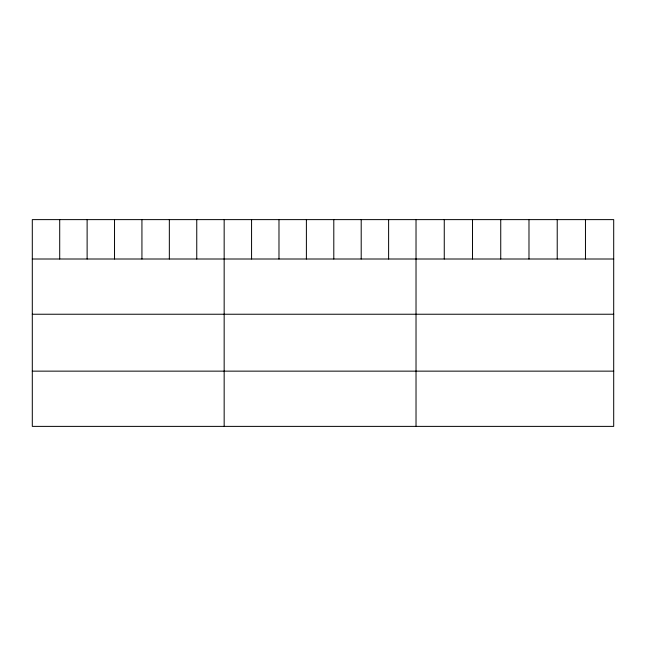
<?xml version="1.0" encoding="UTF-8"?>
<svg xmlns="http://www.w3.org/2000/svg" width="646" height="646" viewBox="0 0 646 646"><rect width="100%" height="100%" fill="white"/><g stroke="black" fill="none" stroke-linecap="round" stroke-linejoin="round"><path stroke-width="0.97" d="M613.7 259.006L613.7 426.384L32.3 426.384L32.3 219.616L613.7 219.616L613.7 259.006L32.3 259.006M32.3 314.239L613.7 314.239M32.3 371.143L613.7 371.143M585.462 219.616L585.462 259.006M557.223 219.616L557.223 259.006M528.985 219.616L528.985 259.006M500.739 219.616L500.739 259.006M472.501 219.616L472.501 259.006M444.262 219.616L444.262 259.006M416.024 219.616L416.024 426.384M388.617 219.616L388.617 259.006M361.203 219.616L361.203 259.006M333.796 219.616L333.796 259.006M306.39 219.616L306.39 259.006M278.983 219.616L278.983 259.006M251.569 219.616L251.569 259.006M224.162 219.616L224.162 426.384M196.755 219.616L196.755 259.006M169.341 219.616L169.341 259.006M141.934 219.616L141.934 259.006M114.528 219.616L114.528 259.006M87.121 219.616L87.121 259.006M59.707 219.616L59.707 259.006"/></g></svg>
